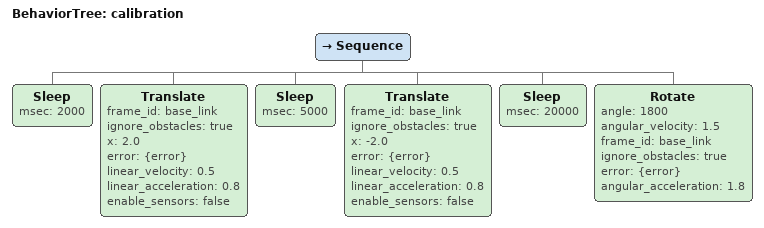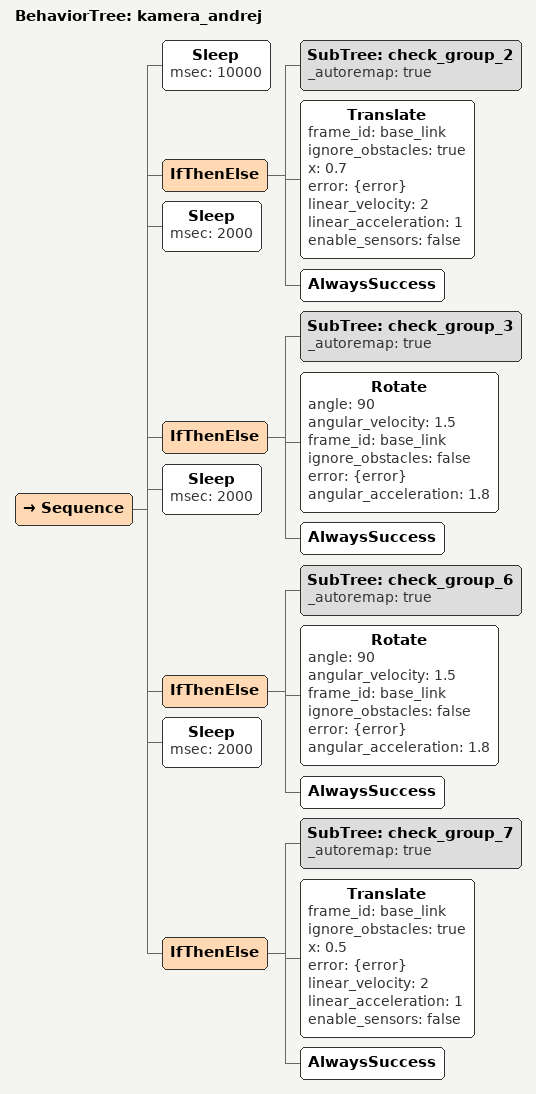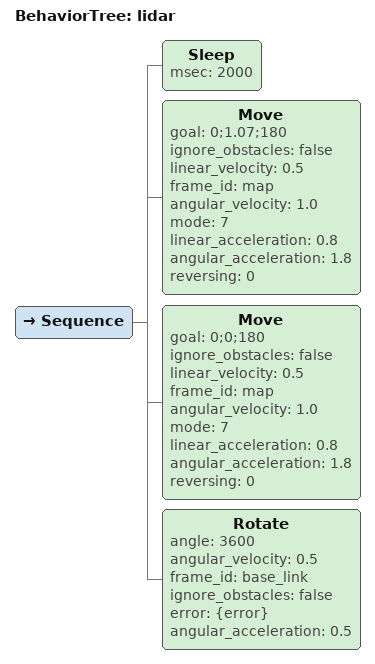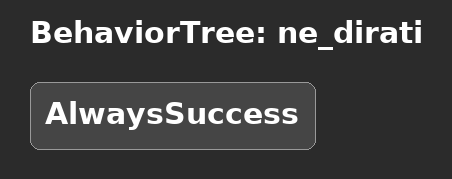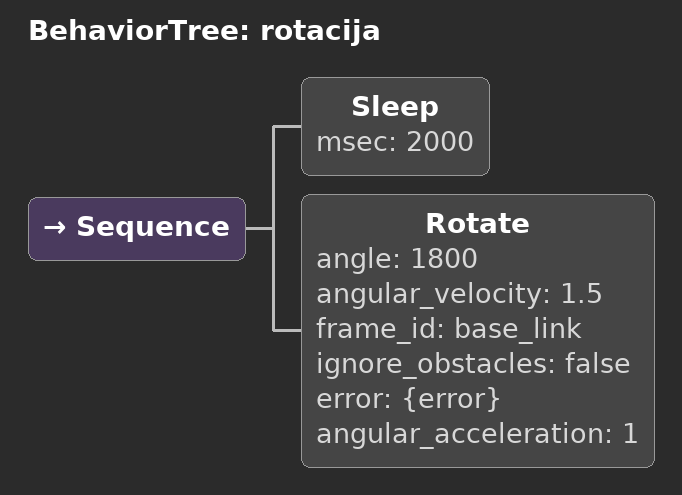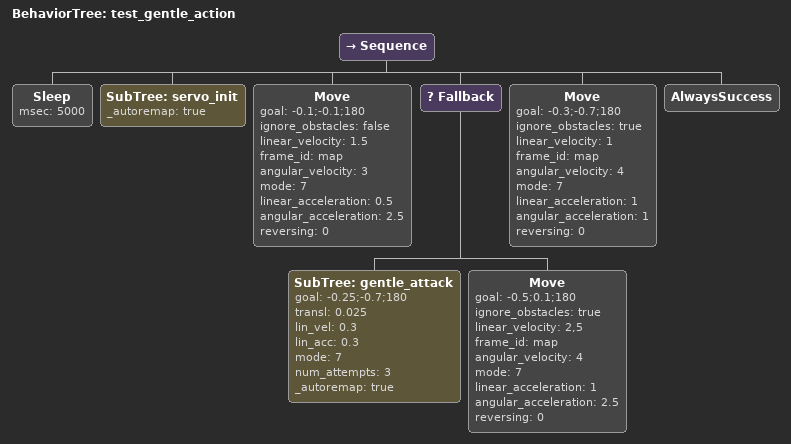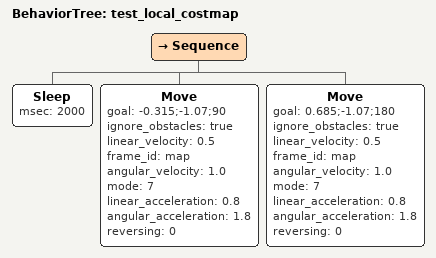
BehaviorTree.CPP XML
<?xml version="1.0" encoding="UTF-8"?>
<root BTCPP_format="4">
  <BehaviorTree ID="calibration">
    <Sequence>
      <Sleep msec="2000"/>
      <Translate frame_id="base_link"
                 ignore_obstacles="true"
                 x="2.0"
                 error="{error}"
                 linear_velocity="0.5"
                 linear_acceleration="0.8"
                 enable_sensors="false"/>
      <Sleep msec="5000"/>
      <Translate frame_id="base_link"
                 ignore_obstacles="true"
                 x="-2.0"
                 error="{error}"
                 linear_velocity="0.5"
                 linear_acceleration="0.8"
                 enable_sensors="false"/>
      <Sleep msec="20000"/>
      <Rotate angle="1800"
              angular_velocity="1.5"
              frame_id="base_link"
              ignore_obstacles="true"
              error="{error}"
              angular_acceleration="1.8"/>
    </Sequence>
  </BehaviorTree>

  <BehaviorTree ID="kamera_andrej">
    <Sequence>
      <Sleep msec="10000"/>
      <IfThenElse>
        <SubTree ID="check_group_2"
                 _autoremap="true"/>
        <Translate frame_id="base_link"
                   ignore_obstacles="true"
                   x="0.7"
                   error="{error}"
                   linear_velocity="2"
                   linear_acceleration="1"
                   enable_sensors="false"/>
        <AlwaysSuccess/>
      </IfThenElse>
      <Sleep msec="2000"/>
      <IfThenElse>
        <SubTree ID="check_group_3"
                 _autoremap="true"/>
        <Rotate angle="90"
                angular_velocity="1.5"
                frame_id="base_link"
                ignore_obstacles="false"
                error="{error}"
                angular_acceleration="1.8"/>
        <AlwaysSuccess/>
      </IfThenElse>
      <Sleep msec="2000"/>
      <IfThenElse>
        <SubTree ID="check_group_6"
                 _autoremap="true"/>
        <Rotate angle="90"
                angular_velocity="1.5"
                frame_id="base_link"
                ignore_obstacles="false"
                error="{error}"
                angular_acceleration="1.8"/>
        <AlwaysSuccess/>
      </IfThenElse>
      <Sleep msec="2000"/>
      <IfThenElse>
        <SubTree ID="check_group_7"
                 _autoremap="true"/>
        <Translate frame_id="base_link"
                   ignore_obstacles="true"
                   x="0.5"
                   error="{error}"
                   linear_velocity="2"
                   linear_acceleration="1"
                   enable_sensors="false"/>
        <AlwaysSuccess/>
      </IfThenElse>
    </Sequence>
  </BehaviorTree>

  <BehaviorTree ID="lidar">
    <Sequence>
      <Sleep msec="2000"/>
      <Move goal="0;1.07;180"
            ignore_obstacles="false"
            linear_velocity="0.5"
            frame_id="map"
            angular_velocity="1.0"
            mode="7"
            linear_acceleration="0.8"
            angular_acceleration="1.8"
            reversing="0"/>
      <Move goal="0;0;180"
            ignore_obstacles="false"
            linear_velocity="0.5"
            frame_id="map"
            angular_velocity="1.0"
            mode="7"
            linear_acceleration="0.8"
            angular_acceleration="1.8"
            reversing="0"/>
      <Rotate angle="3600"
              angular_velocity="0.5"
              frame_id="base_link"
              ignore_obstacles="false"
              error="{error}"
              angular_acceleration="0.5"/>
    </Sequence>
  </BehaviorTree>

  <BehaviorTree ID="ne_dirati">
    <AlwaysSuccess/>
  </BehaviorTree>

  <BehaviorTree ID="rotacija">
    <Sequence>
      <Sleep msec="2000"/>
      <Rotate angle="1800"
              angular_velocity="1.5"
              frame_id="base_link"
              ignore_obstacles="false"
              error="{error}"
              angular_acceleration="1"/>
    </Sequence>
  </BehaviorTree>

  <BehaviorTree ID="test_gentle_action">
    <Sequence>
      <Sleep msec="5000"/>
      <SubTree ID="servo_init"
               _autoremap="true"/>
      <Move goal="-0.1;-0.1;180"
            ignore_obstacles="false"
            linear_velocity="1.5"
            frame_id="map"
            angular_velocity="3"
            mode="7"
            linear_acceleration="0.5"
            angular_acceleration="2.5"
            reversing="0"/>
      <Fallback>
        <SubTree ID="gentle_attack"
                 goal="-0.25;-0.7;180"
                 transl="0.025"
                 lin_vel="0.3"
                 lin_acc="0.3"
                 mode="7"
                 num_attempts="3"
                 _autoremap="true"/>
        <Move goal="-0.5;0.1;180"
              ignore_obstacles="true"
              linear_velocity="2,5"
              frame_id="map"
              angular_velocity="4"
              mode="7"
              linear_acceleration="1"
              angular_acceleration="2.5"
              reversing="0"/>
      </Fallback>
      <Move goal="-0.3;-0.7;180"
            ignore_obstacles="true"
            linear_velocity="1"
            frame_id="map"
            angular_velocity="4"
            mode="7"
            linear_acceleration="1"
            angular_acceleration="1"
            reversing="0"/>
      <AlwaysSuccess/>
    </Sequence>
  </BehaviorTree>

  <BehaviorTree ID="test_local_costmap">
    <Sequence>
      <Sleep msec="2000"/>
      <Move goal="-0.315;-1.07;90"
            ignore_obstacles="true"
            linear_velocity="0.5"
            frame_id="map"
            angular_velocity="1.0"
            mode="7"
            linear_acceleration="0.8"
            angular_acceleration="1.8"
            reversing="0"/>
      <Move goal="0.685;-1.07;180"
            ignore_obstacles="true"
            linear_velocity="0.5"
            frame_id="map"
            angular_velocity="1.0"
            mode="7"
            linear_acceleration="0.8"
            angular_acceleration="1.8"
            reversing="0"/>
    </Sequence>
  </BehaviorTree>

</root>
